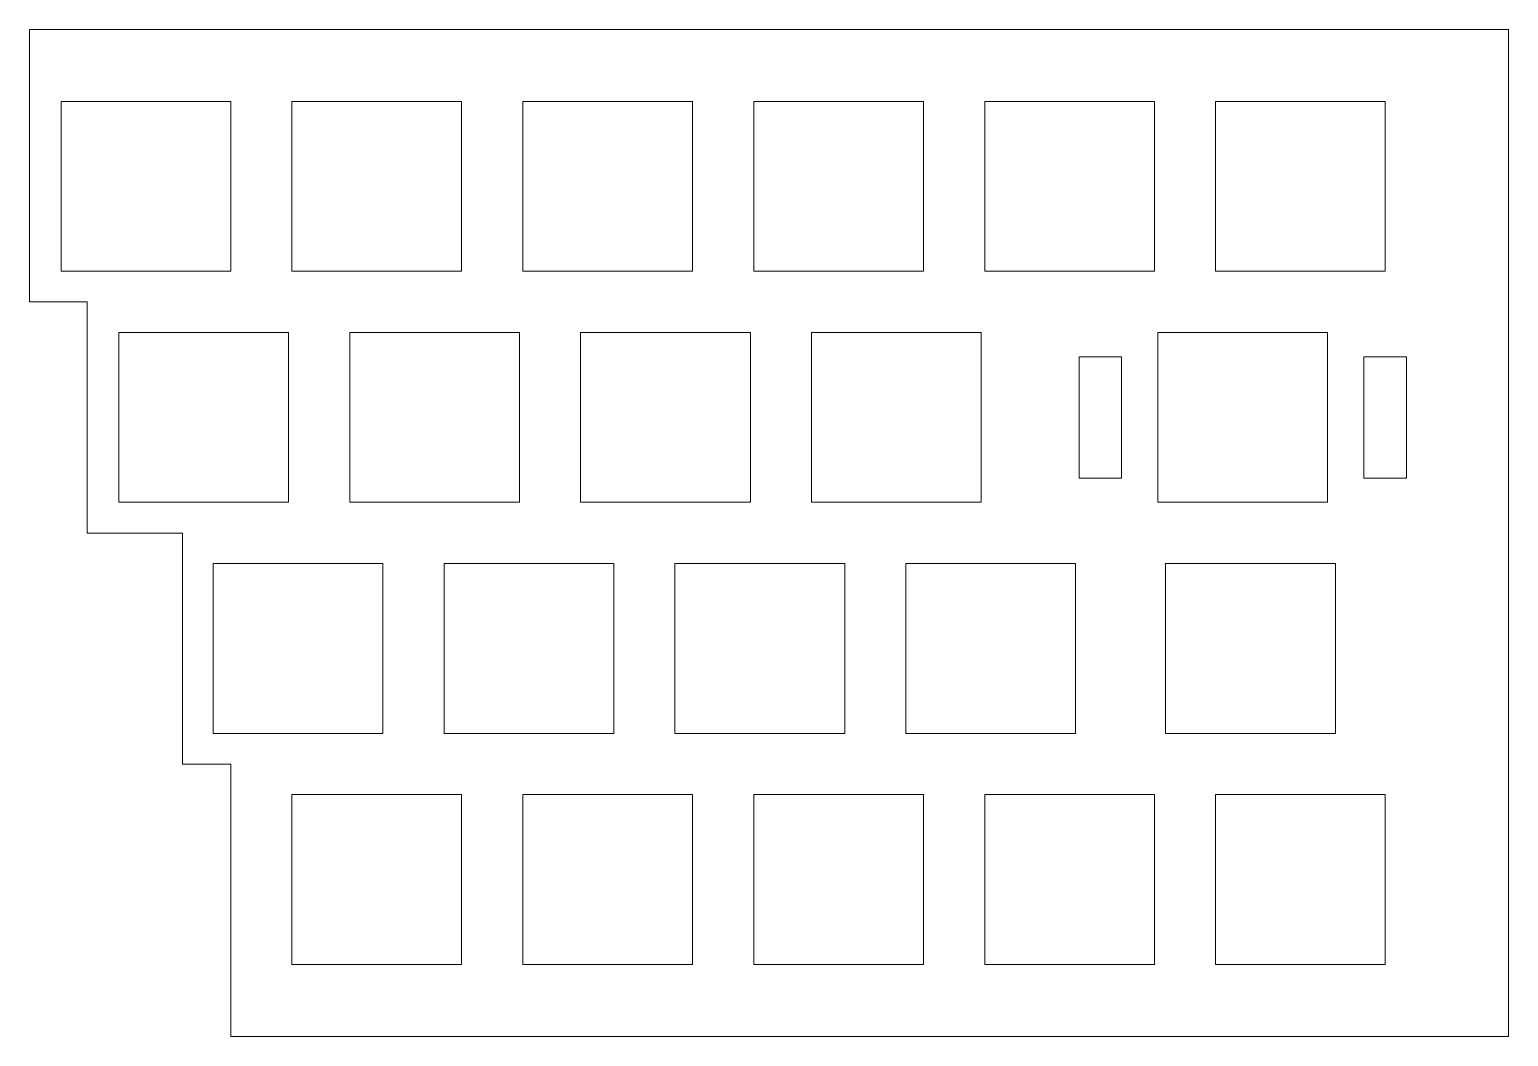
# Model space of a CAD drawing. Header units: inches. Extents: x 148 to 270, y -142 to -58.
import ezdxf

# ---------------------------------------------------------------- set-up
doc = ezdxf.new("R2010")
doc.units = ezdxf.units.IN
doc.header["$MEASUREMENT"] = 0
doc.layers.add('Split Right', color=7, linetype='Continuous')

# ---------------------------------------------------------------- blocks, each defined once
blk = doc.blocks.new('block 3')
at = {"layer": 'Split Right', "color": 242, "lineweight": 18, "true_color": 0xbe1621}
blk.add_lwpolyline([(164.14, -78.42), (150.14, -78.42), (150.14, -64.42), (164.14, -64.42), (164.14, -78.42)], dxfattribs=at)
blk = doc.blocks.new('block 4')
at = {"layer": 'Split Right', "color": 242, "lineweight": 18, "true_color": 0xbe1621}
blk.add_lwpolyline([(183.19, -78.42), (169.19, -78.42), (169.19, -64.42), (183.19, -64.42), (183.19, -78.42)], dxfattribs=at)
blk = doc.blocks.new('block 5')
at = {"layer": 'Split Right', "color": 242, "lineweight": 18, "true_color": 0xbe1621}
blk.add_lwpolyline([(202.24, -78.42), (188.24, -78.42), (188.24, -64.42), (202.24, -64.42), (202.24, -78.42)], dxfattribs=at)
blk = doc.blocks.new('block 6')
at = {"layer": 'Split Right', "color": 242, "lineweight": 18, "true_color": 0xbe1621}
blk.add_lwpolyline([(221.29, -78.42), (207.29, -78.42), (207.29, -64.42), (221.29, -64.42), (221.29, -78.42)], dxfattribs=at)
blk = doc.blocks.new('block 7')
at = {"layer": 'Split Right', "color": 242, "lineweight": 18, "true_color": 0xbe1621}
blk.add_lwpolyline([(240.34, -78.42), (226.34, -78.42), (226.34, -64.42), (240.34, -64.42), (240.34, -78.42)], dxfattribs=at)
blk = doc.blocks.new('block 8')
at = {"layer": 'Split Right', "color": 242, "lineweight": 18, "true_color": 0xbe1621}
blk.add_lwpolyline([(259.39, -78.42), (245.39, -78.42), (245.39, -64.42), (259.39, -64.42), (259.39, -78.42)], dxfattribs=at)
blk = doc.blocks.new('block 9')
at = {"layer": 'Split Right', "color": 242, "lineweight": 18, "true_color": 0xbe1621}
blk.add_lwpolyline([(168.91, -97.47), (154.91, -97.47), (154.91, -83.47), (168.91, -83.47), (168.91, -97.47)], dxfattribs=at)
blk = doc.blocks.new('block 10')
at = {"layer": 'Split Right', "color": 242, "lineweight": 18, "true_color": 0xbe1621}
blk.add_lwpolyline([(187.96, -97.47), (173.96, -97.47), (173.96, -83.47), (187.96, -83.47), (187.96, -97.47)], dxfattribs=at)
blk = doc.blocks.new('block 11')
at = {"layer": 'Split Right', "color": 242, "lineweight": 18, "true_color": 0xbe1621}
blk.add_lwpolyline([(207.01, -97.47), (193.01, -97.47), (193.01, -83.47), (207.01, -83.47), (207.01, -97.47)], dxfattribs=at)
blk = doc.blocks.new('block 12')
at = {"layer": 'Split Right', "color": 242, "lineweight": 18, "true_color": 0xbe1621}
blk.add_lwpolyline([(226.06, -97.47), (212.06, -97.47), (212.06, -83.47), (226.06, -83.47), (226.06, -97.47)], dxfattribs=at)
blk = doc.blocks.new('block 14')
at = {"layer": 'Split Right', "color": 242, "lineweight": 18, "true_color": 0xbe1621}
for points in [[(237.63, -95.47), (234.13, -95.47), (234.13, -85.47), (237.63, -85.47), (237.63, -95.47)], [(261.13, -95.47), (257.63, -95.47), (257.63, -85.47), (261.13, -85.47), (261.13, -95.47)]]:
    blk.add_lwpolyline(points, dxfattribs=at)
blk = doc.blocks.new('block 13')
at = {"layer": 'Split Right', "color": 242, "lineweight": 18, "true_color": 0xbe1621}
blk.add_lwpolyline([(254.63, -97.47), (240.63, -97.47), (240.63, -83.47), (254.63, -83.47), (254.63, -97.47)], dxfattribs=at)
at = {"layer": 'Split Right'}
blk.add_blockref('block 14', (0, 0), dxfattribs=at)
blk = doc.blocks.new('block 15')
at = {"layer": 'Split Right', "color": 242, "lineweight": 18, "true_color": 0xbe1621}
blk.add_lwpolyline([(176.69, -116.52), (162.69, -116.52), (162.69, -102.52), (176.69, -102.52), (176.69, -116.52)], dxfattribs=at)
blk = doc.blocks.new('block 16')
at = {"layer": 'Split Right', "color": 242, "lineweight": 18, "true_color": 0xbe1621}
blk.add_lwpolyline([(195.74, -116.52), (181.74, -116.52), (181.74, -102.52), (195.74, -102.52), (195.74, -116.52)], dxfattribs=at)
blk = doc.blocks.new('block 17')
at = {"layer": 'Split Right', "color": 242, "lineweight": 18, "true_color": 0xbe1621}
blk.add_lwpolyline([(214.79, -116.52), (200.79, -116.52), (200.79, -102.52), (214.79, -102.52), (214.79, -116.52)], dxfattribs=at)
blk = doc.blocks.new('block 18')
at = {"layer": 'Split Right', "color": 242, "lineweight": 18, "true_color": 0xbe1621}
blk.add_lwpolyline([(233.84, -116.52), (219.84, -116.52), (219.84, -102.52), (233.84, -102.52), (233.84, -116.52)], dxfattribs=at)
blk = doc.blocks.new('block 19')
at = {"layer": 'Split Right', "color": 242, "lineweight": 18, "true_color": 0xbe1621}
blk.add_lwpolyline([(255.27, -116.52), (241.27, -116.52), (241.27, -102.52), (255.27, -102.52), (255.27, -116.52)], dxfattribs=at)
blk = doc.blocks.new('block 20')
at = {"layer": 'Split Right', "color": 242, "lineweight": 18, "true_color": 0xbe1621}
blk.add_lwpolyline([(183.19, -135.57), (169.19, -135.57), (169.19, -121.57), (183.19, -121.57), (183.19, -135.57)], dxfattribs=at)
blk = doc.blocks.new('block 21')
at = {"layer": 'Split Right', "color": 242, "lineweight": 18, "true_color": 0xbe1621}
blk.add_lwpolyline([(202.24, -135.57), (188.24, -135.57), (188.24, -121.57), (202.24, -121.57), (202.24, -135.57)], dxfattribs=at)
blk = doc.blocks.new('block 22')
at = {"layer": 'Split Right', "color": 242, "lineweight": 18, "true_color": 0xbe1621}
blk.add_lwpolyline([(221.29, -135.57), (207.29, -135.57), (207.29, -121.57), (221.29, -121.57), (221.29, -135.57)], dxfattribs=at)
blk = doc.blocks.new('block 23')
at = {"layer": 'Split Right', "color": 242, "lineweight": 18, "true_color": 0xbe1621}
blk.add_lwpolyline([(240.34, -135.57), (226.34, -135.57), (226.34, -121.57), (240.34, -121.57), (240.34, -135.57)], dxfattribs=at)
blk = doc.blocks.new('block 24')
at = {"layer": 'Split Right', "color": 242, "lineweight": 18, "true_color": 0xbe1621}
blk.add_lwpolyline([(259.39, -135.57), (245.39, -135.57), (245.39, -121.57), (259.39, -121.57), (259.39, -135.57)], dxfattribs=at)
blk = doc.blocks.new('block 2')
at = {"layer": 'Split Right'}
for name in ['block 3', 'block 4', 'block 5', 'block 6', 'block 7', 'block 8', 'block 9', 'block 10', 'block 11', 'block 12', 'block 13', 'block 15', 'block 16', 'block 17', 'block 18', 'block 19', 'block 20', 'block 21', 'block 22', 'block 23', 'block 24']:
    blk.add_blockref(name, (0, 0), dxfattribs=at)

msp = doc.modelspace()

# ---------------------------------------------------------------- linework, layer by layer
at = {"layer": 'Split Right', "color": 242, "lineweight": 18, "true_color": 0xbe1621}
msp.add_lwpolyline([(164.14, -141.51), (164.14, -119.05), (160.16, -119.05), (160.16, -100), (152.31, -100), (152.31, -80.95), (147.55, -80.95), (147.55, -58.49), (269.55, -58.49), (269.55, -141.51), (164.14, -141.51)], dxfattribs=at)

# ---------------------------------------------------------------- block references
at = {"layer": 'Split Right'}
msp.add_blockref('block 2', (0, 0), dxfattribs=at)

doc.saveas('drawing.dxf')
